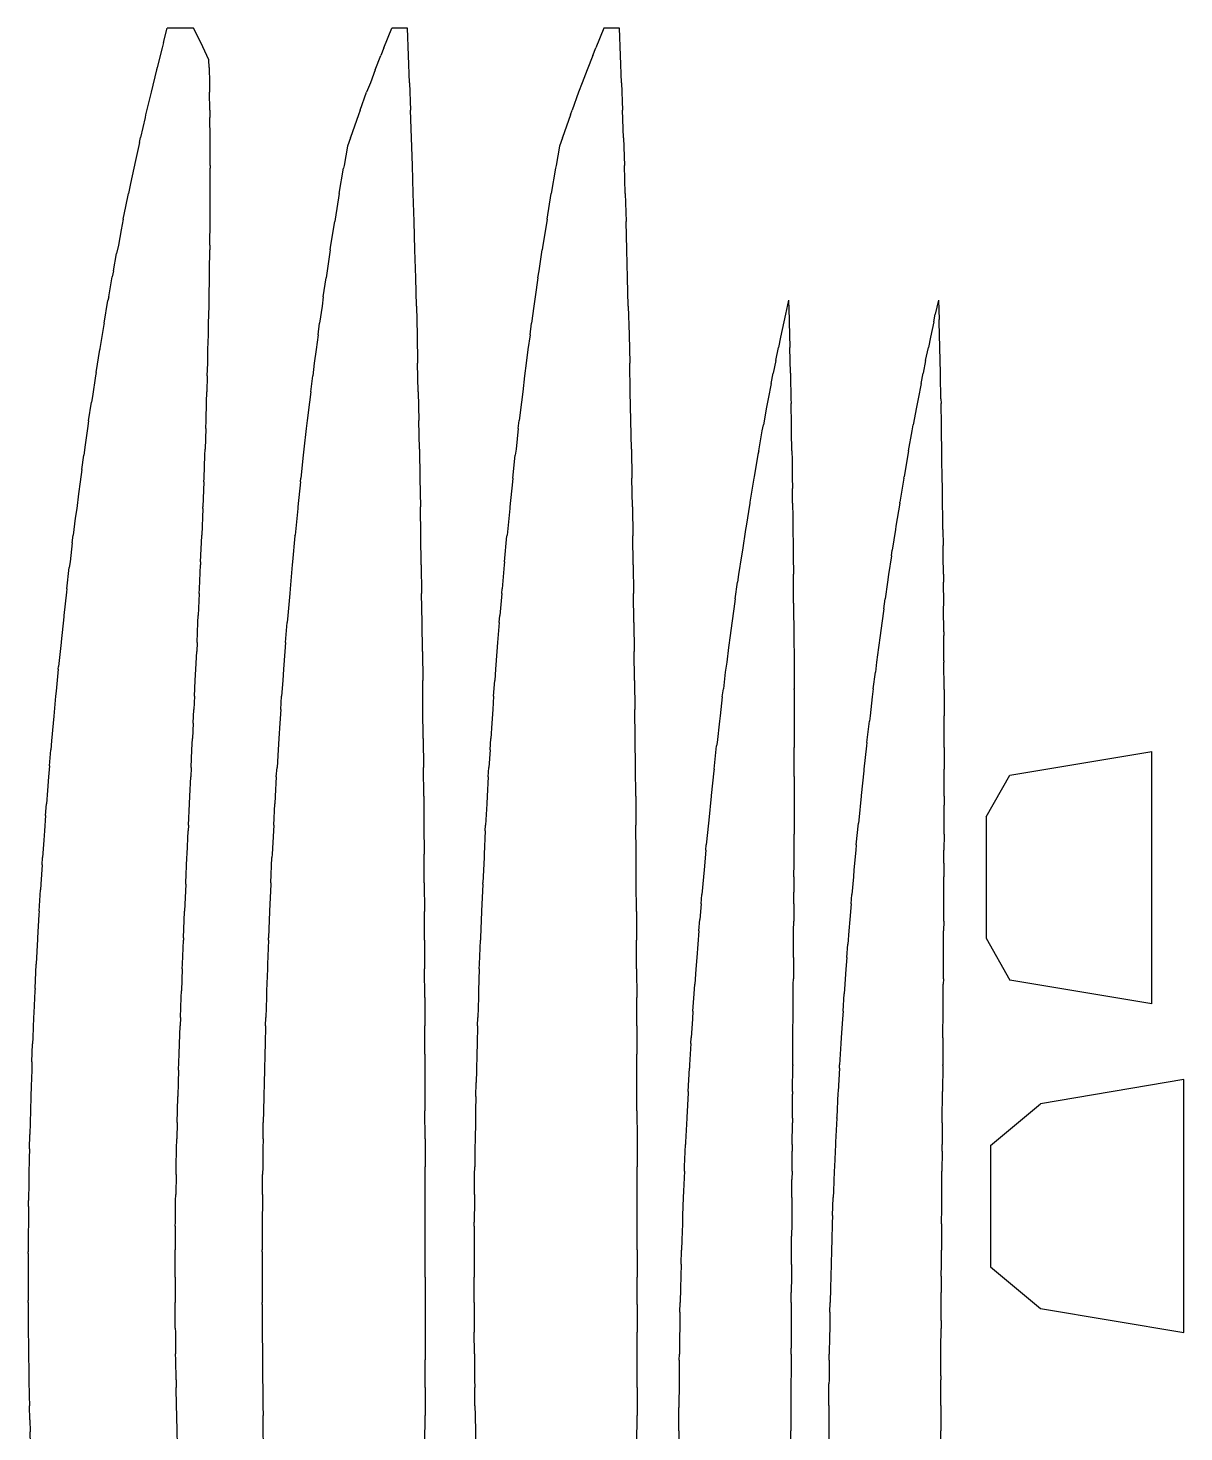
# Model space of a CAD drawing. Extents: x 0.04 to 2.16, y -2.78 to -0.33.
# Drawn here: x 1.146 to 2.151, y -1.545 to -0.326 of the extents above; entities that cross this region are included whole.
import ezdxf

# ---------------------------------------------------------------- set-up
doc = ezdxf.new("R2010")
doc.units = 0

msp = doc.modelspace()

# ---------------------------------------------------------------- linework, layer by layer
for p, q in [((1.2638, -0.3382), (1.2671, -0.3256)), ((1.2899, -0.3256), (1.2671, -0.3256)), ((1.2962, -0.3382), (1.2899, -0.3256)), ((1.4553, -0.3427), (1.4622, -0.3257)), ((1.4623, -0.3256), (1.4622, -0.3257)), ((1.4758, -0.3256), (1.4623, -0.3256)), ((1.4758, -0.3257), (1.4758, -0.3256)), ((1.4768, -0.3493), (1.4758, -0.3257)), ((1.6464, -0.3257), (1.6395, -0.3427)), ((1.6465, -0.3256), (1.6464, -0.3257)), ((1.6601, -0.3256), (1.6465, -0.3256)), ((1.6601, -0.3257), (1.6601, -0.3256)), ((1.661, -0.3493), (1.6601, -0.3257)), ((1.2638, -0.3382), (1.2626, -0.3427)), ((1.3033, -0.3533), (1.2962, -0.3382)), ((1.2626, -0.3427), (1.2583, -0.3597)), ((1.3034, -0.3597), (1.3033, -0.3533)), ((1.4477, -0.362), (1.4527, -0.3493)), ((1.4553, -0.3427), (1.4527, -0.3493)), ((1.4777, -0.3731), (1.4768, -0.3493)), ((1.6369, -0.3493), (1.632, -0.362)), ((1.6369, -0.3493), (1.6395, -0.3427)), ((1.6619, -0.3731), (1.661, -0.3493)), ((1.2577, -0.362), (1.253, -0.3814)), ((1.2583, -0.3597), (1.2577, -0.362)), ((1.3034, -0.3597), (1.3038, -0.3731)), ((1.4477, -0.362), (1.4436, -0.3731)), ((1.632, -0.362), (1.6278, -0.3731)), ((1.3038, -0.3731), (1.3039, -0.3814)), ((1.4436, -0.3731), (1.4404, -0.3814)), ((1.4777, -0.3731), (1.4786, -0.397)), ((1.6278, -0.3731), (1.6246, -0.3814)), ((1.6619, -0.3731), (1.6628, -0.397)), ((1.253, -0.3814), (1.2483, -0.401)), ((1.3042, -0.397), (1.3039, -0.3814)), ((1.4347, -0.397), (1.4404, -0.3814)), ((1.6246, -0.3814), (1.619, -0.397)), ((1.2483, -0.401), (1.2478, -0.4032)), ((1.3042, -0.397), (1.3042, -0.4032)), ((1.4333, -0.401), (1.4263, -0.4207)), ((1.4347, -0.397), (1.4333, -0.401)), ((1.4794, -0.421), (1.4786, -0.397)), ((1.6175, -0.401), (1.6106, -0.4207)), ((1.6175, -0.401), (1.619, -0.397)), ((1.6636, -0.421), (1.6628, -0.397)), ((1.2478, -0.4032), (1.2438, -0.4207)), ((1.3044, -0.421), (1.3042, -0.4032)), ((1.2429, -0.4251), (1.2394, -0.4406)), ((1.2429, -0.4251), (1.2438, -0.4207)), ((1.3044, -0.4251), (1.3044, -0.421)), ((1.3045, -0.4451), (1.3044, -0.4251)), ((1.4263, -0.421), (1.4238, -0.4283)), ((1.4263, -0.421), (1.4263, -0.4207)), ((1.4802, -0.4451), (1.4794, -0.421)), ((1.6105, -0.421), (1.608, -0.4283)), ((1.6105, -0.421), (1.6106, -0.4207)), ((1.6636, -0.421), (1.6644, -0.4451)), ((1.4238, -0.4283), (1.4208, -0.4451)), ((1.608, -0.4283), (1.605, -0.4451)), ((1.2381, -0.4472), (1.2352, -0.4606)), ((1.2394, -0.4406), (1.2381, -0.4472)), ((1.3045, -0.4451), (1.3045, -0.4472)), ((1.3045, -0.4694), (1.3045, -0.4472)), ((1.4166, -0.4694), (1.4204, -0.4472)), ((1.4208, -0.4451), (1.4204, -0.4472)), ((1.4809, -0.4694), (1.4802, -0.4451)), ((1.6046, -0.4472), (1.6008, -0.4694)), ((1.605, -0.4451), (1.6046, -0.4472)), ((1.6651, -0.4694), (1.6644, -0.4451)), ((1.2352, -0.4606), (1.2334, -0.4694)), ((1.231, -0.4807), (1.2334, -0.4694)), ((1.3044, -0.4917), (1.3045, -0.4694)), ((1.4166, -0.4694), (1.4129, -0.4917)), ((1.4816, -0.4937), (1.4809, -0.4694)), ((1.5972, -0.4917), (1.6008, -0.4694)), ((1.6651, -0.4694), (1.6659, -0.4937)), ((1.2289, -0.4917), (1.231, -0.4807)), ((1.2289, -0.4917), (1.227, -0.501)), ((1.3042, -0.5141), (1.3044, -0.4937)), ((1.3044, -0.4937), (1.3044, -0.4917)), ((1.4094, -0.5141), (1.4126, -0.4937)), ((1.4129, -0.4917), (1.4126, -0.4937)), ((1.4823, -0.5182), (1.4816, -0.4937)), ((1.5969, -0.4937), (1.5936, -0.5141)), ((1.5972, -0.4917), (1.5969, -0.4937)), ((1.6665, -0.5182), (1.6659, -0.4937)), ((1.227, -0.501), (1.2246, -0.5141)), ((1.2203, -0.5366), (1.2231, -0.5213)), ((1.2246, -0.5141), (1.2231, -0.5213)), ((1.3039, -0.5366), (1.3042, -0.5182)), ((1.3042, -0.5141), (1.3042, -0.5182)), ((1.4088, -0.5182), (1.406, -0.5366)), ((1.4088, -0.5182), (1.4094, -0.5141)), ((1.483, -0.5427), (1.4823, -0.5182)), ((1.5902, -0.5366), (1.593, -0.5182)), ((1.5936, -0.5141), (1.593, -0.5182)), ((1.6672, -0.5427), (1.6665, -0.5182)), ((1.2203, -0.5366), (1.2193, -0.5418)), ((1.3038, -0.5427), (1.3039, -0.5366)), ((1.406, -0.5366), (1.4051, -0.5427)), ((1.5893, -0.5427), (1.5902, -0.5366)), ((1.2162, -0.5592), (1.2193, -0.5418)), ((1.3035, -0.5592), (1.3038, -0.5427)), ((1.4027, -0.5592), (1.4051, -0.5427)), ((1.4836, -0.5673), (1.483, -0.5427)), ((1.5893, -0.5427), (1.5869, -0.5592)), ((1.6678, -0.5673), (1.6672, -0.5427)), ((1.2162, -0.5592), (1.2156, -0.5624)), ((1.3034, -0.5673), (1.3035, -0.5592)), ((1.4027, -0.5592), (1.4016, -0.5673)), ((1.5869, -0.5592), (1.5858, -0.5673)), ((1.2123, -0.5819), (1.2156, -0.5624)), ((1.303, -0.5819), (1.3034, -0.5673)), ((1.4016, -0.5673), (1.3995, -0.5819)), ((1.4836, -0.5673), (1.4842, -0.592)), ((1.5858, -0.5673), (1.5837, -0.5819)), ((1.6678, -0.5673), (1.6684, -0.592)), ((1.807, -0.5619), (1.8043, -0.5742)), ((1.807, -0.5619), (1.8075, -0.5787)), ((1.9374, -0.5619), (1.9346, -0.5742)), ((1.9374, -0.5619), (1.9379, -0.5787)), ((1.2121, -0.5831), (1.2086, -0.6039)), ((1.2123, -0.5819), (1.2121, -0.5831)), ((1.3029, -0.592), (1.303, -0.5819)), ((1.3982, -0.592), (1.3995, -0.5819)), ((1.5824, -0.592), (1.5837, -0.5819)), ((1.803, -0.5808), (1.8, -0.5942)), ((1.8043, -0.5742), (1.803, -0.5808)), ((1.8075, -0.5787), (1.8076, -0.5808)), ((1.8076, -0.5808), (1.8081, -0.603)), ((1.9333, -0.5808), (1.9303, -0.5942)), ((1.9333, -0.5808), (1.9346, -0.5742)), ((1.9379, -0.5808), (1.9379, -0.5787)), ((1.9385, -0.603), (1.9379, -0.5808)), ((1.3025, -0.6047), (1.3029, -0.592)), ((1.3982, -0.592), (1.3964, -0.6047)), ((1.4842, -0.592), (1.4847, -0.6168)), ((1.5824, -0.592), (1.5806, -0.6047)), ((1.6684, -0.592), (1.669, -0.6168)), ((1.8, -0.5942), (1.7983, -0.603)), ((1.9303, -0.5942), (1.9286, -0.603)), ((1.2052, -0.6247), (1.2085, -0.6047)), ((1.2086, -0.6039), (1.2085, -0.6047)), ((1.3023, -0.6168), (1.3025, -0.6047)), ((1.3964, -0.6047), (1.3949, -0.6168)), ((1.5806, -0.6047), (1.5791, -0.6168)), ((1.7959, -0.6143), (1.7983, -0.603)), ((1.8087, -0.6253), (1.8081, -0.603)), ((1.9262, -0.6143), (1.9286, -0.603)), ((1.939, -0.6253), (1.9385, -0.603)), ((1.3019, -0.6276), (1.3023, -0.6168)), ((1.3949, -0.6168), (1.3935, -0.6276)), ((1.4853, -0.6417), (1.4847, -0.6168)), ((1.5791, -0.6168), (1.5777, -0.6276)), ((1.6695, -0.6417), (1.669, -0.6168)), ((1.7959, -0.6143), (1.7938, -0.6253)), ((1.9262, -0.6143), (1.9241, -0.6253)), ((1.2048, -0.6276), (1.202, -0.6457)), ((1.2052, -0.6247), (1.2048, -0.6276)), ((1.3019, -0.6276), (1.3016, -0.6417)), ((1.3918, -0.6417), (1.3935, -0.6276)), ((1.5777, -0.6276), (1.576, -0.6417)), ((1.7919, -0.6345), (1.7938, -0.6253)), ((1.8087, -0.6253), (1.8087, -0.6273)), ((1.8087, -0.6273), (1.8091, -0.6477)), ((1.9222, -0.6345), (1.9241, -0.6253)), ((1.939, -0.6273), (1.939, -0.6253)), ((1.9394, -0.6477), (1.939, -0.6273)), ((1.202, -0.6457), (1.2013, -0.6505)), ((1.3013, -0.6505), (1.3016, -0.6417)), ((1.3918, -0.6417), (1.3906, -0.6505)), ((1.4853, -0.6417), (1.4858, -0.6666)), ((1.576, -0.6417), (1.5749, -0.6505)), ((1.67, -0.6666), (1.6695, -0.6417)), ((1.7919, -0.6345), (1.7894, -0.6477)), ((1.9222, -0.6345), (1.9197, -0.6477)), ((1.1988, -0.6667), (1.2013, -0.6505)), ((1.3008, -0.6666), (1.3013, -0.6505)), ((1.3906, -0.6505), (1.3888, -0.6666)), ((1.5749, -0.6505), (1.573, -0.6666)), ((1.788, -0.6549), (1.7852, -0.6702)), ((1.7894, -0.6477), (1.788, -0.6549)), ((1.8091, -0.6477), (1.8092, -0.6517)), ((1.8095, -0.6702), (1.8092, -0.6517)), ((1.9183, -0.6549), (1.9155, -0.6702)), ((1.9197, -0.6477), (1.9183, -0.6549)), ((1.9394, -0.6477), (1.9396, -0.6517)), ((1.9399, -0.6702), (1.9396, -0.6517)), ((1.1988, -0.6667), (1.1979, -0.6735)), ((1.3005, -0.6735), (1.3008, -0.6666)), ((1.3888, -0.6666), (1.3879, -0.6735)), ((1.4862, -0.6915), (1.4858, -0.6666)), ((1.5722, -0.6735), (1.573, -0.6666)), ((1.6705, -0.6915), (1.67, -0.6666)), ((1.7842, -0.6754), (1.7852, -0.6702)), ((1.8097, -0.6763), (1.8095, -0.6702)), ((1.9145, -0.6754), (1.9155, -0.6702)), ((1.94, -0.6763), (1.9399, -0.6702)), ((1.1979, -0.6735), (1.1957, -0.6878)), ((1.3005, -0.6735), (1.3, -0.6915)), ((1.3879, -0.6735), (1.3859, -0.6915)), ((1.5722, -0.6735), (1.5702, -0.6915)), ((1.7811, -0.6928), (1.7842, -0.6754)), ((1.8099, -0.6928), (1.8097, -0.6763)), ((1.9114, -0.6928), (1.9145, -0.6754)), ((1.9402, -0.6928), (1.94, -0.6763)), ((1.1957, -0.6878), (1.1946, -0.6966)), ((1.2997, -0.6966), (1.3, -0.6915)), ((1.3859, -0.6915), (1.3853, -0.6966)), ((1.4862, -0.6915), (1.4867, -0.7165)), ((1.5702, -0.6915), (1.5696, -0.6966)), ((1.6705, -0.6915), (1.6709, -0.7165)), ((1.7811, -0.6928), (1.7805, -0.696)), ((1.8099, -0.6928), (1.8101, -0.7009)), ((1.9114, -0.6928), (1.9108, -0.696)), ((1.9404, -0.7009), (1.9402, -0.6928)), ((1.1928, -0.709), (1.1946, -0.6966)), ((1.2991, -0.7165), (1.2997, -0.6966)), ((1.3853, -0.6966), (1.3832, -0.7165)), ((1.5674, -0.7165), (1.5696, -0.6966)), ((1.7805, -0.696), (1.7772, -0.7155)), ((1.8101, -0.7009), (1.8103, -0.7155)), ((1.9108, -0.696), (1.9075, -0.7155)), ((1.9406, -0.7155), (1.9404, -0.7009)), ((1.1928, -0.709), (1.1914, -0.7197)), ((1.2989, -0.7197), (1.2991, -0.7165)), ((1.3828, -0.7197), (1.3832, -0.7165)), ((1.4867, -0.7165), (1.4871, -0.7416)), ((1.5674, -0.7165), (1.5671, -0.7197)), ((1.6713, -0.7416), (1.6709, -0.7165)), ((1.777, -0.7167), (1.7735, -0.7374)), ((1.7772, -0.7155), (1.777, -0.7167)), ((1.8103, -0.7155), (1.8105, -0.7256)), ((1.9073, -0.7167), (1.9038, -0.7374)), ((1.9073, -0.7167), (1.9075, -0.7155)), ((1.9408, -0.7256), (1.9406, -0.7155)), ((1.1899, -0.7302), (1.1884, -0.7429)), ((1.1914, -0.7197), (1.1899, -0.7302)), ((1.2989, -0.7197), (1.2981, -0.7416)), ((1.3828, -0.7197), (1.3806, -0.7416)), ((1.5671, -0.7197), (1.5648, -0.7416)), ((1.8106, -0.7383), (1.8105, -0.7256)), ((1.9409, -0.7383), (1.9408, -0.7256)), ((1.1884, -0.7429), (1.1872, -0.7515)), ((1.298, -0.7429), (1.2971, -0.7661)), ((1.298, -0.7429), (1.2981, -0.7416)), ((1.3805, -0.7429), (1.3782, -0.7661)), ((1.3806, -0.7416), (1.3805, -0.7429)), ((1.4875, -0.7667), (1.4871, -0.7416)), ((1.5647, -0.7429), (1.5624, -0.7661)), ((1.5648, -0.7416), (1.5647, -0.7429)), ((1.6713, -0.7416), (1.6717, -0.7667)), ((1.7734, -0.7383), (1.7701, -0.7583)), ((1.7735, -0.7374), (1.7734, -0.7383)), ((1.8106, -0.7383), (1.8108, -0.7504)), ((1.9037, -0.7383), (1.9004, -0.7583)), ((1.9037, -0.7383), (1.9038, -0.7374)), ((1.9411, -0.7504), (1.9409, -0.7383)), ((1.1872, -0.7515), (1.1854, -0.7661)), ((1.8108, -0.7504), (1.8109, -0.7612)), ((1.9412, -0.7612), (1.9411, -0.7504)), ((1.1845, -0.7729), (1.1854, -0.7661)), ((1.2961, -0.7894), (1.2971, -0.7667)), ((1.2971, -0.7667), (1.2971, -0.7661)), ((1.3781, -0.7667), (1.376, -0.7894)), ((1.3781, -0.7667), (1.3782, -0.7661)), ((1.4879, -0.7918), (1.4875, -0.7667)), ((1.5602, -0.7894), (1.5623, -0.7667)), ((1.5624, -0.7661), (1.5623, -0.7667)), ((1.6721, -0.7918), (1.6717, -0.7667)), ((1.7697, -0.7612), (1.7669, -0.7793)), ((1.7701, -0.7583), (1.7697, -0.7612)), ((1.8109, -0.7612), (1.8111, -0.7752)), ((1.9, -0.7612), (1.8972, -0.7793)), ((1.9004, -0.7583), (1.9, -0.7612)), ((1.9412, -0.7612), (1.9414, -0.7752)), ((1.1845, -0.7729), (1.1826, -0.7894)), ((1.7669, -0.7793), (1.7662, -0.7841)), ((1.8111, -0.7752), (1.8111, -0.7841)), ((1.8965, -0.7841), (1.8972, -0.7793)), ((1.9415, -0.7841), (1.9414, -0.7752)), ((1.1826, -0.7894), (1.1819, -0.7943)), ((1.2951, -0.8127), (1.296, -0.7918)), ((1.2961, -0.7894), (1.296, -0.7918)), ((1.3758, -0.7918), (1.3739, -0.8127)), ((1.376, -0.7894), (1.3758, -0.7918)), ((1.4879, -0.7918), (1.4882, -0.8169)), ((1.56, -0.7918), (1.5581, -0.8127)), ((1.5602, -0.7894), (1.56, -0.7918)), ((1.6721, -0.7918), (1.6724, -0.8169)), ((1.7662, -0.7841), (1.7637, -0.8003)), ((1.8111, -0.7841), (1.8114, -0.8001)), ((1.8965, -0.7841), (1.894, -0.8003)), ((1.9417, -0.8001), (1.9415, -0.7841)), ((1.1799, -0.8127), (1.1819, -0.7943)), ((1.7637, -0.8003), (1.7628, -0.8071)), ((1.8114, -0.8071), (1.8114, -0.8001)), ((1.894, -0.8003), (1.8931, -0.8071)), ((1.9417, -0.8001), (1.9417, -0.8071)), ((1.1795, -0.8157), (1.1772, -0.836)), ((1.1799, -0.8127), (1.1795, -0.8157)), ((1.2949, -0.8169), (1.2941, -0.836)), ((1.2949, -0.8169), (1.2951, -0.8127)), ((1.3735, -0.8169), (1.3719, -0.836)), ((1.3739, -0.8127), (1.3735, -0.8169)), ((1.4885, -0.8421), (1.4882, -0.8169)), ((1.5578, -0.8169), (1.5561, -0.836)), ((1.5578, -0.8169), (1.5581, -0.8127)), ((1.6727, -0.8421), (1.6724, -0.8169)), ((1.7607, -0.8214), (1.7628, -0.8071)), ((1.8115, -0.8251), (1.8114, -0.8071)), ((1.8931, -0.8071), (1.891, -0.8214)), ((1.9419, -0.8251), (1.9417, -0.8071)), ((1.7607, -0.8214), (1.7595, -0.8302)), ((1.8115, -0.8251), (1.8115, -0.8302)), ((1.8898, -0.8302), (1.891, -0.8214)), ((1.9418, -0.8302), (1.9419, -0.8251)), ((1.1771, -0.8372), (1.1748, -0.8587)), ((1.1772, -0.836), (1.1771, -0.8372)), ((1.2938, -0.8421), (1.2941, -0.836)), ((1.3719, -0.836), (1.3714, -0.8421)), ((1.5556, -0.8421), (1.5561, -0.836)), ((1.7595, -0.8302), (1.7577, -0.8426)), ((1.8115, -0.8302), (1.8117, -0.8501)), ((1.8898, -0.8302), (1.888, -0.8426)), ((1.942, -0.8501), (1.9418, -0.8302)), ((1.293, -0.8594), (1.2938, -0.8421)), ((1.37, -0.8594), (1.3714, -0.8421)), ((1.4888, -0.8673), (1.4885, -0.8421)), ((1.5556, -0.8421), (1.5542, -0.8594)), ((1.6727, -0.8421), (1.673, -0.8673)), ((1.7564, -0.8533), (1.7549, -0.8638)), ((1.7577, -0.8426), (1.7564, -0.8533)), ((1.8117, -0.8501), (1.8117, -0.8533)), ((1.8117, -0.8533), (1.8118, -0.8752)), ((1.8867, -0.8533), (1.8852, -0.8638)), ((1.888, -0.8426), (1.8867, -0.8533)), ((1.942, -0.8501), (1.942, -0.8533)), ((1.9421, -0.8752), (1.942, -0.8533)), ((1.1748, -0.8594), (1.1726, -0.8802)), ((1.1748, -0.8587), (1.1748, -0.8594)), ((1.293, -0.8594), (1.2927, -0.8673)), ((1.37, -0.8594), (1.3694, -0.8673)), ((1.5542, -0.8594), (1.5536, -0.8673)), ((1.7549, -0.8638), (1.7533, -0.8765)), ((1.8852, -0.8638), (1.8836, -0.8765)), ((1.2919, -0.8827), (1.2927, -0.8673)), ((1.3694, -0.8673), (1.3682, -0.8827)), ((1.4888, -0.8673), (1.4891, -0.8924)), ((1.5536, -0.8673), (1.5524, -0.8827)), ((1.6733, -0.8924), (1.673, -0.8673)), ((1.7533, -0.8765), (1.7521, -0.8851)), ((1.8118, -0.8752), (1.8118, -0.8765)), ((1.8118, -0.8765), (1.8119, -0.8997)), ((1.8836, -0.8765), (1.8825, -0.8851)), ((1.9421, -0.8752), (1.9421, -0.8765)), ((1.9422, -0.8997), (1.9421, -0.8765)), ((1.1724, -0.8827), (1.1705, -0.9018)), ((1.1724, -0.8827), (1.1726, -0.8802)), ((1.2915, -0.8924), (1.2919, -0.8827)), ((1.3682, -0.8827), (1.3675, -0.8924)), ((1.5524, -0.8827), (1.5517, -0.8924)), ((1.7521, -0.8851), (1.7504, -0.8997)), ((1.8807, -0.8997), (1.8825, -0.8851)), ((1.1705, -0.9018), (1.1701, -0.9061)), ((1.2908, -0.9061), (1.2915, -0.8924)), ((1.3675, -0.8924), (1.3665, -0.9061)), ((1.4893, -0.9176), (1.4891, -0.8924)), ((1.5507, -0.9061), (1.5517, -0.8924)), ((1.6733, -0.8924), (1.6736, -0.9176)), ((1.7495, -0.9065), (1.7504, -0.8997)), ((1.8119, -0.9002), (1.8119, -0.8997)), ((1.8119, -0.9002), (1.8119, -0.923)), ((1.8807, -0.8997), (1.8798, -0.9065)), ((1.9422, -0.9002), (1.9422, -0.8997)), ((1.9422, -0.9002), (1.9422, -0.923)), ((1.1701, -0.9061), (1.1685, -0.9233)), ((1.2908, -0.9061), (1.2903, -0.9176)), ((1.3657, -0.9176), (1.3665, -0.9061)), ((1.5507, -0.9061), (1.55, -0.9176)), ((1.7495, -0.9065), (1.7476, -0.923)), ((1.8798, -0.9065), (1.8779, -0.923)), ((1.1685, -0.9233), (1.168, -0.9295)), ((1.2897, -0.9295), (1.2903, -0.9176)), ((1.3657, -0.9176), (1.3649, -0.9295)), ((1.4896, -0.9428), (1.4893, -0.9176)), ((1.55, -0.9176), (1.5491, -0.9295)), ((1.6738, -0.9428), (1.6736, -0.9176)), ((1.7476, -0.923), (1.747, -0.9279)), ((1.8119, -0.923), (1.812, -0.9254)), ((1.812, -0.9254), (1.8119, -0.9463)), ((1.8779, -0.923), (1.8773, -0.9279)), ((1.9423, -0.9254), (1.9422, -0.923)), ((1.9423, -0.9463), (1.9423, -0.9254)), ((1.168, -0.9295), (1.1666, -0.9449)), ((1.2897, -0.9295), (1.2891, -0.9428)), ((1.3649, -0.9295), (1.364, -0.9428)), ((1.5491, -0.9295), (1.5483, -0.9428)), ((1.747, -0.9279), (1.7449, -0.9463)), ((1.8752, -0.9463), (1.8773, -0.9279)), ((1.1666, -0.9449), (1.1659, -0.9528)), ((1.2886, -0.9528), (1.2891, -0.9428)), ((1.364, -0.9428), (1.3634, -0.9528)), ((1.4896, -0.9428), (1.4898, -0.9679)), ((1.5476, -0.9528), (1.5483, -0.9428)), ((1.674, -0.9679), (1.6738, -0.9428)), ((1.7423, -0.9696), (1.7445, -0.9493)), ((1.7449, -0.9463), (1.7445, -0.9493)), ((1.8119, -0.9463), (1.812, -0.9505)), ((1.8119, -0.9696), (1.812, -0.9505)), ((1.8748, -0.9493), (1.8726, -0.9696)), ((1.8752, -0.9463), (1.8748, -0.9493)), ((1.9423, -0.9505), (1.9423, -0.9463)), ((1.9423, -0.9505), (1.9423, -0.9696)), ((1.1647, -0.9665), (1.1659, -0.9528)), ((1.2879, -0.9679), (1.2886, -0.9528)), ((1.3634, -0.9528), (1.3625, -0.9679)), ((1.5476, -0.9528), (1.5467, -0.9679)), ((1.9993, -0.9746), (2.1228, -0.954)), ((2.1228, -1.1734), (2.1228, -0.954)), ((1.1647, -0.9665), (1.164, -0.9762)), ((1.2879, -0.9679), (1.2875, -0.9762)), ((1.3619, -0.9762), (1.3625, -0.9679)), ((1.49, -0.993), (1.4898, -0.9679)), ((1.5461, -0.9762), (1.5467, -0.9679)), ((1.6742, -0.993), (1.674, -0.9679)), ((1.7422, -0.9708), (1.7399, -0.9923)), ((1.7423, -0.9696), (1.7422, -0.9708)), ((1.812, -0.9757), (1.8119, -0.9696)), ((1.812, -0.9757), (1.8119, -0.9929)), ((1.8725, -0.9708), (1.8702, -0.9923)), ((1.8726, -0.9696), (1.8725, -0.9708)), ((1.9422, -0.9929), (1.9423, -0.9757)), ((1.9423, -0.9757), (1.9423, -0.9696)), ((1.9789, -1.011), (1.9993, -0.9746)), ((1.164, -0.9762), (1.163, -0.9881)), ((1.2867, -0.993), (1.2875, -0.9762)), ((1.3619, -0.9762), (1.361, -0.993)), ((1.5461, -0.9762), (1.5452, -0.993)), ((1.1613, -1.0096), (1.1621, -0.9995)), ((1.163, -0.9881), (1.1621, -0.9995)), ((1.2855, -1.0181), (1.2864, -0.9995)), ((1.2864, -0.9995), (1.2867, -0.993)), ((1.3596, -1.0181), (1.3606, -0.9995)), ((1.361, -0.993), (1.3606, -0.9995)), ((1.49, -0.993), (1.4902, -1.0181)), ((1.5448, -0.9995), (1.5438, -1.0181)), ((1.5452, -0.993), (1.5448, -0.9995)), ((1.6742, -0.993), (1.6744, -1.0181)), ((1.7398, -0.9929), (1.7377, -1.0138)), ((1.7399, -0.9923), (1.7398, -0.9929)), ((1.8119, -0.9929), (1.8119, -1.0008)), ((1.8701, -0.9929), (1.868, -1.0138)), ((1.8702, -0.9923), (1.8701, -0.9929)), ((1.9422, -0.9929), (1.9423, -1.0008)), ((1.1613, -1.0096), (1.1604, -1.0229)), ((1.8119, -1.0008), (1.8119, -1.0163)), ((1.9422, -1.0163), (1.9423, -1.0008)), ((1.9789, -1.011), (1.9789, -1.1164)), ((1.1604, -1.0229), (1.1597, -1.0312)), ((1.2844, -1.0432), (1.2853, -1.0229)), ((1.2855, -1.0181), (1.2853, -1.0229)), ((1.3593, -1.0229), (1.3583, -1.0432)), ((1.3596, -1.0181), (1.3593, -1.0229)), ((1.4902, -1.0181), (1.4903, -1.0432)), ((1.5435, -1.0229), (1.5425, -1.0432)), ((1.5435, -1.0229), (1.5438, -1.0181)), ((1.6745, -1.0432), (1.6744, -1.0181)), ((1.7375, -1.0163), (1.7356, -1.0353)), ((1.7377, -1.0138), (1.7375, -1.0163)), ((1.8119, -1.0163), (1.8119, -1.026)), ((1.8659, -1.0353), (1.8678, -1.0163)), ((1.868, -1.0138), (1.8678, -1.0163)), ((1.9422, -1.026), (1.9422, -1.0163)), ((1.1597, -1.0312), (1.1588, -1.0462)), ((1.7353, -1.0397), (1.7356, -1.0353)), ((1.8118, -1.0397), (1.8119, -1.026)), ((1.8659, -1.0353), (1.8656, -1.0397)), ((1.9422, -1.026), (1.9421, -1.0397)), ((1.1583, -1.0527), (1.1588, -1.0462)), ((1.2833, -1.0682), (1.2842, -1.0462)), ((1.2842, -1.0462), (1.2844, -1.0432)), ((1.3571, -1.0682), (1.3581, -1.0462)), ((1.3583, -1.0432), (1.3581, -1.0462)), ((1.4905, -1.0682), (1.4903, -1.0432)), ((1.5424, -1.0462), (1.5413, -1.0682)), ((1.5425, -1.0432), (1.5424, -1.0462)), ((1.6747, -1.0682), (1.6745, -1.0432)), ((1.7353, -1.0397), (1.7336, -1.0569)), ((1.8118, -1.0512), (1.8118, -1.0397)), ((1.8656, -1.0397), (1.8639, -1.0569)), ((1.9421, -1.0512), (1.9421, -1.0397)), ((1.1583, -1.0527), (1.1572, -1.0694)), ((1.7336, -1.0569), (1.7331, -1.063)), ((1.8117, -1.063), (1.8118, -1.0512)), ((1.8639, -1.0569), (1.8634, -1.063)), ((1.9421, -1.0512), (1.942, -1.063)), ((1.1572, -1.0694), (1.1569, -1.0742)), ((1.2832, -1.0694), (1.2822, -1.0927)), ((1.2832, -1.0694), (1.2833, -1.0682)), ((1.357, -1.0694), (1.356, -1.0927)), ((1.3571, -1.0682), (1.357, -1.0694)), ((1.4905, -1.0682), (1.4906, -1.0932)), ((1.5413, -1.0694), (1.5403, -1.0927)), ((1.5413, -1.0694), (1.5413, -1.0682)), ((1.6748, -1.0932), (1.6747, -1.0682)), ((1.7331, -1.063), (1.7317, -1.0785)), ((1.8117, -1.063), (1.8117, -1.0763)), ((1.8634, -1.063), (1.862, -1.0785)), ((1.942, -1.0763), (1.942, -1.063)), ((1.1558, -1.0927), (1.1569, -1.0742)), ((1.7311, -1.0864), (1.7317, -1.0785)), ((1.8116, -1.0864), (1.8117, -1.0763)), ((1.8614, -1.0864), (1.862, -1.0785)), ((1.9419, -1.0864), (1.942, -1.0763)), ((1.1556, -1.0957), (1.1544, -1.1159)), ((1.1558, -1.0927), (1.1556, -1.0957)), ((1.2812, -1.1159), (1.2822, -1.0932)), ((1.2822, -1.0932), (1.2822, -1.0927)), ((1.356, -1.0932), (1.3551, -1.1159)), ((1.356, -1.0927), (1.356, -1.0932)), ((1.4907, -1.1181), (1.4906, -1.0932)), ((1.5402, -1.0932), (1.5393, -1.1159)), ((1.5403, -1.0927), (1.5402, -1.0932)), ((1.6748, -1.0932), (1.6749, -1.1181)), ((1.7311, -1.0864), (1.7299, -1.1001)), ((1.8116, -1.0864), (1.8116, -1.1015)), ((1.8614, -1.0864), (1.8602, -1.1001)), ((1.9419, -1.1015), (1.9419, -1.0864)), ((1.7292, -1.1098), (1.7282, -1.1216)), ((1.7292, -1.1098), (1.7299, -1.1001)), ((1.8114, -1.1266), (1.8115, -1.1098)), ((1.8115, -1.1098), (1.8116, -1.1015)), ((1.8595, -1.1098), (1.8585, -1.1216)), ((1.8602, -1.1001), (1.8595, -1.1098)), ((1.9417, -1.1266), (1.9418, -1.1098)), ((1.9419, -1.1015), (1.9418, -1.1098)), ((1.1544, -1.1172), (1.1532, -1.1386)), ((1.1544, -1.1159), (1.1544, -1.1172)), ((1.2803, -1.139), (1.2811, -1.1181)), ((1.2812, -1.1159), (1.2811, -1.1181)), ((1.355, -1.1181), (1.3542, -1.139)), ((1.355, -1.1181), (1.3551, -1.1159)), ((1.4907, -1.1181), (1.4908, -1.143)), ((1.5385, -1.139), (1.5392, -1.1181)), ((1.5393, -1.1159), (1.5392, -1.1181)), ((1.675, -1.143), (1.6749, -1.1181)), ((1.7282, -1.1216), (1.7274, -1.1331)), ((1.8577, -1.1331), (1.8585, -1.1216)), ((1.9789, -1.1164), (1.9993, -1.1527)), ((1.7274, -1.1331), (1.7266, -1.1432)), ((1.8114, -1.1331), (1.8113, -1.1517)), ((1.8114, -1.1331), (1.8114, -1.1266)), ((1.8577, -1.1331), (1.8569, -1.1432)), ((1.9416, -1.1517), (1.9417, -1.1331)), ((1.9417, -1.1331), (1.9417, -1.1266)), ((1.1522, -1.1599), (1.1532, -1.139)), ((1.1532, -1.1386), (1.1532, -1.139)), ((1.2801, -1.143), (1.2794, -1.1621)), ((1.2801, -1.143), (1.2803, -1.139)), ((1.3541, -1.143), (1.3534, -1.1621)), ((1.3542, -1.139), (1.3541, -1.143)), ((1.4909, -1.1678), (1.4908, -1.143)), ((1.5383, -1.143), (1.5377, -1.1621)), ((1.5383, -1.143), (1.5385, -1.139)), ((1.675, -1.143), (1.6751, -1.1678)), ((1.7266, -1.1432), (1.7257, -1.1564)), ((1.8569, -1.1432), (1.856, -1.1564)), ((1.725, -1.1648), (1.7257, -1.1564)), ((1.8111, -1.1768), (1.8112, -1.1564)), ((1.8112, -1.1564), (1.8113, -1.1517)), ((1.856, -1.1564), (1.8553, -1.1648)), ((1.9414, -1.1768), (1.9415, -1.1564)), ((1.9416, -1.1517), (1.9415, -1.1564)), ((2.1228, -1.1734), (1.9993, -1.1527)), ((1.1521, -1.1621), (1.1512, -1.1812)), ((1.1522, -1.1599), (1.1521, -1.1621)), ((1.2785, -1.1851), (1.2791, -1.1678)), ((1.2791, -1.1678), (1.2794, -1.1621)), ((1.3533, -1.1678), (1.3527, -1.1851)), ((1.3534, -1.1621), (1.3533, -1.1678)), ((1.4909, -1.1678), (1.491, -1.1925)), ((1.5375, -1.1678), (1.537, -1.1851)), ((1.5377, -1.1621), (1.5375, -1.1678)), ((1.6752, -1.1925), (1.6751, -1.1678)), ((1.724, -1.1797), (1.725, -1.1648)), ((1.8544, -1.1797), (1.8553, -1.1648)), ((1.1512, -1.1812), (1.151, -1.1851)), ((1.724, -1.1797), (1.7236, -1.1863)), ((1.8109, -1.2018), (1.8111, -1.1797)), ((1.8111, -1.1797), (1.8111, -1.1768)), ((1.8544, -1.1797), (1.8539, -1.1863)), ((1.9412, -1.2018), (1.9414, -1.1797)), ((1.9414, -1.1797), (1.9414, -1.1768)), ((1.151, -1.1851), (1.1503, -1.2025)), ((1.2777, -1.2081), (1.2783, -1.1925)), ((1.2785, -1.1851), (1.2783, -1.1925)), ((1.3526, -1.1925), (1.3521, -1.2081)), ((1.3526, -1.1925), (1.3527, -1.1851)), ((1.491, -1.2172), (1.491, -1.1925)), ((1.5368, -1.1925), (1.5363, -1.2081)), ((1.5368, -1.1925), (1.537, -1.1851)), ((1.6752, -1.1925), (1.6753, -1.2172)), ((1.7236, -1.1863), (1.7225, -1.203)), ((1.8539, -1.1863), (1.8528, -1.203)), ((1.1503, -1.2025), (1.1501, -1.2081)), ((1.7222, -1.2078), (1.7225, -1.203)), ((1.8107, -1.2263), (1.8109, -1.203)), ((1.8109, -1.203), (1.8109, -1.2018)), ((1.8528, -1.203), (1.8525, -1.2078)), ((1.9412, -1.203), (1.9411, -1.2263)), ((1.9412, -1.203), (1.9412, -1.2018)), ((1.1495, -1.2237), (1.1501, -1.2081)), ((1.277, -1.231), (1.2774, -1.2172)), ((1.2774, -1.2172), (1.2777, -1.2081)), ((1.3519, -1.2172), (1.3515, -1.231)), ((1.3521, -1.2081), (1.3519, -1.2172)), ((1.491, -1.2172), (1.4911, -1.2417)), ((1.5361, -1.2172), (1.5358, -1.231)), ((1.5363, -1.2081), (1.5361, -1.2172)), ((1.6753, -1.2417), (1.6753, -1.2172)), ((1.7222, -1.2078), (1.7211, -1.2263)), ((1.8525, -1.2078), (1.8514, -1.2263)), ((1.1493, -1.231), (1.1488, -1.2448)), ((1.1495, -1.2237), (1.1493, -1.231)), ((1.277, -1.231), (1.2767, -1.2417)), ((1.3515, -1.231), (1.3513, -1.2417)), ((1.5358, -1.231), (1.5356, -1.2417)), ((1.7198, -1.2495), (1.7209, -1.2293)), ((1.7211, -1.2263), (1.7209, -1.2293)), ((1.8106, -1.2495), (1.8107, -1.2268)), ((1.8107, -1.2263), (1.8107, -1.2268)), ((1.8512, -1.2293), (1.8501, -1.2495)), ((1.8512, -1.2293), (1.8514, -1.2263)), ((1.9411, -1.2268), (1.9409, -1.2495)), ((1.9411, -1.2268), (1.9411, -1.2263)), ((1.2767, -1.2417), (1.2763, -1.2538)), ((1.3513, -1.2417), (1.3511, -1.2538)), ((1.4911, -1.2417), (1.4911, -1.2662)), ((1.5353, -1.2538), (1.5356, -1.2417)), ((1.6753, -1.2662), (1.6753, -1.2417)), ((2.1507, -1.2392), (2.026, -1.2601)), ((2.1507, -1.459), (2.1507, -1.2392)), ((1.1486, -1.2538), (1.1482, -1.2659)), ((1.1488, -1.2448), (1.1486, -1.2538)), ((1.276, -1.2662), (1.2763, -1.2538)), ((1.3511, -1.2538), (1.3508, -1.2662)), ((1.5353, -1.2538), (1.5351, -1.2662)), ((1.7197, -1.2507), (1.7186, -1.2721)), ((1.7198, -1.2495), (1.7197, -1.2507)), ((1.8104, -1.2726), (1.8106, -1.2517)), ((1.8106, -1.2495), (1.8106, -1.2517)), ((1.85, -1.2507), (1.8489, -1.2721)), ((1.8501, -1.2495), (1.85, -1.2507)), ((1.9407, -1.2726), (1.9409, -1.2517)), ((1.9409, -1.2517), (1.9409, -1.2495)), ((1.1482, -1.2659), (1.1479, -1.2765)), ((1.2757, -1.2765), (1.276, -1.2662)), ((1.3508, -1.2662), (1.3506, -1.2765)), ((1.4912, -1.2906), (1.4911, -1.2662)), ((1.5351, -1.2662), (1.5349, -1.2765)), ((1.6753, -1.2662), (1.6754, -1.2906)), ((1.9825, -1.2964), (2.026, -1.2601)), ((1.1479, -1.2765), (1.1476, -1.2869)), ((1.2757, -1.2765), (1.2754, -1.2906)), ((1.3504, -1.2906), (1.3506, -1.2765)), ((1.5349, -1.2765), (1.5347, -1.2906)), ((1.7186, -1.2726), (1.7176, -1.2935)), ((1.7186, -1.2721), (1.7186, -1.2726)), ((1.8102, -1.2957), (1.8104, -1.2766)), ((1.8104, -1.2726), (1.8104, -1.2766)), ((1.8489, -1.2726), (1.8479, -1.2935)), ((1.8489, -1.2726), (1.8489, -1.2721)), ((1.9407, -1.2766), (1.9405, -1.2957)), ((1.9407, -1.2766), (1.9407, -1.2726)), ((1.1474, -1.2992), (1.1476, -1.2869)), ((1.2752, -1.2992), (1.2754, -1.2906)), ((1.3504, -1.2906), (1.3503, -1.2992)), ((1.4912, -1.2906), (1.4912, -1.3149)), ((1.5347, -1.2906), (1.5345, -1.2992)), ((1.6754, -1.2906), (1.6754, -1.3149)), ((1.1474, -1.2992), (1.1472, -1.3078)), ((1.2749, -1.3149), (1.2752, -1.2992)), ((1.3503, -1.2992), (1.3501, -1.3149)), ((1.5345, -1.2992), (1.5343, -1.3149)), ((1.7166, -1.3148), (1.7175, -1.2957)), ((1.7176, -1.2935), (1.7175, -1.2957)), ((1.8101, -1.3187), (1.8102, -1.3014)), ((1.8102, -1.2957), (1.8102, -1.3014)), ((1.8478, -1.2957), (1.847, -1.3148)), ((1.8479, -1.2935), (1.8478, -1.2957)), ((1.9405, -1.3014), (1.9404, -1.3187)), ((1.9405, -1.3014), (1.9405, -1.2957)), ((1.9825, -1.2964), (1.9825, -1.4018)), ((1.1472, -1.3078), (1.1469, -1.3217)), ((1.2748, -1.3217), (1.2749, -1.3149)), ((1.3501, -1.3149), (1.35, -1.3217)), ((1.4912, -1.339), (1.4912, -1.3149)), ((1.5342, -1.3217), (1.5343, -1.3149)), ((1.6754, -1.339), (1.6754, -1.3149)), ((1.7165, -1.3187), (1.7166, -1.3148)), ((1.847, -1.3148), (1.8468, -1.3187)), ((1.1468, -1.3286), (1.1466, -1.3442)), ((1.1469, -1.3217), (1.1468, -1.3286)), ((1.2748, -1.3217), (1.2745, -1.339)), ((1.3498, -1.339), (1.35, -1.3217)), ((1.5341, -1.339), (1.5342, -1.3217)), ((1.7165, -1.3187), (1.7158, -1.3361)), ((1.8099, -1.3417), (1.81, -1.3261)), ((1.8101, -1.3187), (1.81, -1.3261)), ((1.8468, -1.3187), (1.8461, -1.3361)), ((1.9402, -1.3417), (1.9403, -1.3261)), ((1.9403, -1.3261), (1.9404, -1.3187)), ((1.2744, -1.3442), (1.2745, -1.339)), ((1.3498, -1.339), (1.3498, -1.3442)), ((1.4912, -1.3631), (1.4912, -1.339)), ((1.5341, -1.339), (1.534, -1.3442)), ((1.6754, -1.3631), (1.6754, -1.339)), ((1.7156, -1.3417), (1.715, -1.3573)), ((1.7158, -1.3361), (1.7156, -1.3417)), ((1.8099, -1.3417), (1.8099, -1.3507)), ((1.8453, -1.3573), (1.8459, -1.3417)), ((1.8461, -1.3361), (1.8459, -1.3417)), ((1.9402, -1.3507), (1.9402, -1.3417)), ((1.1465, -1.3493), (1.1464, -1.3665)), ((1.1465, -1.3493), (1.1466, -1.3442)), ((1.2742, -1.3631), (1.2744, -1.3442)), ((1.3498, -1.3442), (1.3497, -1.3631)), ((1.534, -1.3442), (1.5339, -1.3631)), ((1.8099, -1.3507), (1.8098, -1.3646)), ((1.9401, -1.3646), (1.9402, -1.3507)), ((1.2741, -1.3665), (1.2742, -1.3631)), ((1.3497, -1.3631), (1.3496, -1.3665)), ((1.4912, -1.387), (1.4912, -1.3631)), ((1.5339, -1.3665), (1.5339, -1.3631)), ((1.6754, -1.387), (1.6754, -1.3631)), ((1.7148, -1.3646), (1.7143, -1.3784)), ((1.715, -1.3573), (1.7148, -1.3646)), ((1.8098, -1.3646), (1.8097, -1.3753)), ((1.8451, -1.3646), (1.8446, -1.3784)), ((1.8453, -1.3573), (1.8451, -1.3646)), ((1.9401, -1.3646), (1.94, -1.3753)), ((1.1463, -1.3699), (1.1462, -1.3887)), ((1.1464, -1.3665), (1.1463, -1.3699)), ((1.2741, -1.3665), (1.274, -1.387)), ((1.3496, -1.3665), (1.3496, -1.387)), ((1.5339, -1.3665), (1.5338, -1.387)), ((1.8096, -1.3874), (1.8097, -1.3753)), ((1.94, -1.3753), (1.9399, -1.3874)), ((1.1462, -1.3904), (1.1461, -1.4108)), ((1.1462, -1.3904), (1.1462, -1.3887)), ((1.2739, -1.4108), (1.274, -1.3887)), ((1.274, -1.3887), (1.274, -1.387)), ((1.3495, -1.3887), (1.3496, -1.387)), ((1.3495, -1.3887), (1.3495, -1.4108)), ((1.4912, -1.4108), (1.4912, -1.387)), ((1.5338, -1.3887), (1.5337, -1.4108)), ((1.5338, -1.387), (1.5338, -1.3887)), ((1.6754, -1.387), (1.6754, -1.4108)), ((1.7137, -1.3995), (1.7141, -1.3874)), ((1.7143, -1.3784), (1.7141, -1.3874)), ((1.8096, -1.3998), (1.8096, -1.3874)), ((1.8444, -1.3874), (1.844, -1.3995)), ((1.8446, -1.3784), (1.8444, -1.3874)), ((1.9399, -1.3998), (1.9399, -1.3874)), ((1.7137, -1.3995), (1.7135, -1.4101)), ((1.8096, -1.3998), (1.8095, -1.4101)), ((1.844, -1.3995), (1.8438, -1.4101)), ((1.9398, -1.4101), (1.9399, -1.3998)), ((1.9825, -1.4018), (2.026, -1.4382)), ((1.1461, -1.4108), (1.1462, -1.4312)), ((1.2739, -1.4108), (1.274, -1.4329)), ((1.3495, -1.4108), (1.3495, -1.4329)), ((1.4912, -1.4108), (1.4912, -1.4346)), ((1.5338, -1.4329), (1.5337, -1.4108)), ((1.6754, -1.4346), (1.6754, -1.4108)), ((1.7135, -1.4101), (1.7132, -1.4205)), ((1.8095, -1.4101), (1.8094, -1.4242)), ((1.8438, -1.4101), (1.8435, -1.4205)), ((1.9398, -1.4101), (1.9397, -1.4242)), ((1.7132, -1.4205), (1.7129, -1.4328)), ((1.8094, -1.4328), (1.8094, -1.4242)), ((1.8435, -1.4205), (1.8433, -1.4328)), ((1.9397, -1.4328), (1.9397, -1.4242)), ((1.1462, -1.4329), (1.1462, -1.4312)), ((1.1462, -1.4329), (1.1463, -1.4518)), ((1.274, -1.4346), (1.274, -1.4329)), ((1.2741, -1.4552), (1.274, -1.4346)), ((1.3496, -1.4346), (1.3495, -1.4329)), ((1.3496, -1.4346), (1.3496, -1.4552)), ((1.4912, -1.4346), (1.4912, -1.4586)), ((1.5338, -1.4329), (1.5338, -1.4346)), ((1.5338, -1.4346), (1.5339, -1.4552)), ((1.6754, -1.4346), (1.6754, -1.4586)), ((1.7127, -1.4413), (1.7129, -1.4328)), ((1.8094, -1.4328), (1.8093, -1.4485)), ((1.843, -1.4413), (1.8433, -1.4328)), ((1.9396, -1.4485), (1.9397, -1.4328)), ((2.026, -1.4382), (2.1507, -1.459)), ((1.7127, -1.4413), (1.7125, -1.4553)), ((1.8093, -1.4485), (1.8093, -1.4553)), ((1.843, -1.4413), (1.8428, -1.4553)), ((1.9396, -1.4485), (1.9396, -1.4553)), ((1.1463, -1.4518), (1.1463, -1.4552)), ((1.1463, -1.4552), (1.1465, -1.4724)), ((1.2741, -1.4552), (1.2742, -1.4586)), ((1.2742, -1.4586), (1.2744, -1.4775)), ((1.3496, -1.4552), (1.3497, -1.4586)), ((1.3497, -1.4586), (1.3498, -1.4775)), ((1.4912, -1.4586), (1.4912, -1.4826)), ((1.5339, -1.4552), (1.5339, -1.4586)), ((1.534, -1.4775), (1.5339, -1.4586)), ((1.6754, -1.4826), (1.6754, -1.4586)), ((1.7124, -1.4622), (1.7122, -1.4778)), ((1.7125, -1.4553), (1.7124, -1.4622)), ((1.8093, -1.4553), (1.8092, -1.4726)), ((1.8427, -1.4622), (1.8425, -1.4777)), ((1.8428, -1.4553), (1.8427, -1.4622)), ((1.9395, -1.4726), (1.9396, -1.4553)), ((1.1465, -1.4724), (1.1466, -1.4775)), ((1.8092, -1.4778), (1.8092, -1.4726)), ((1.9395, -1.4777), (1.9395, -1.4726)), ((1.1466, -1.4775), (1.1468, -1.4931)), ((1.2745, -1.4826), (1.2744, -1.4775)), ((1.2748, -1.5), (1.2745, -1.4826)), ((1.3498, -1.4775), (1.3498, -1.4826)), ((1.3498, -1.4826), (1.35, -1.5)), ((1.4912, -1.5068), (1.4912, -1.4826)), ((1.534, -1.4775), (1.5341, -1.4826)), ((1.5341, -1.4826), (1.5342, -1.5)), ((1.6754, -1.5068), (1.6754, -1.4826)), ((1.7121, -1.4829), (1.7119, -1.5001)), ((1.7121, -1.4829), (1.7122, -1.4778)), ((1.8092, -1.4778), (1.8092, -1.4967)), ((1.8424, -1.4829), (1.8423, -1.5001)), ((1.8424, -1.4829), (1.8425, -1.4777)), ((1.9395, -1.4967), (1.9395, -1.4777)), ((1.1468, -1.4931), (1.1469, -1.5)), ((1.1469, -1.5), (1.1472, -1.5139)), ((1.2748, -1.5), (1.2749, -1.5068)), ((1.35, -1.5), (1.3501, -1.5068)), ((1.5342, -1.5), (1.5343, -1.5068)), ((1.7119, -1.5001), (1.7119, -1.5035)), ((1.8092, -1.4967), (1.8091, -1.5001)), ((1.8091, -1.5001), (1.8091, -1.5206)), ((1.8423, -1.5001), (1.8422, -1.5035)), ((1.9395, -1.4967), (1.9394, -1.5001)), ((1.9394, -1.5206), (1.9394, -1.5001)), ((1.2752, -1.5225), (1.2749, -1.5068)), ((1.3501, -1.5068), (1.3503, -1.5225)), ((1.4912, -1.5068), (1.4912, -1.5311)), ((1.5345, -1.5225), (1.5343, -1.5068)), ((1.6754, -1.5068), (1.6754, -1.5311)), ((1.7119, -1.5035), (1.7118, -1.5223)), ((1.8421, -1.5223), (1.8422, -1.5035)), ((1.1472, -1.5139), (1.1474, -1.5225)), ((1.1476, -1.5348), (1.1474, -1.5225)), ((1.2754, -1.5311), (1.2752, -1.5225)), ((1.3503, -1.5225), (1.3504, -1.5311)), ((1.5345, -1.5225), (1.5347, -1.5311)), ((1.7117, -1.5444), (1.7118, -1.524)), ((1.7118, -1.5223), (1.7118, -1.524)), ((1.8091, -1.5206), (1.8091, -1.5223)), ((1.8091, -1.5223), (1.8091, -1.5444)), ((1.8421, -1.5223), (1.8421, -1.524)), ((1.8421, -1.524), (1.8421, -1.5444)), ((1.9394, -1.5223), (1.9394, -1.5206)), ((1.9394, -1.5223), (1.9394, -1.5444)), ((1.1476, -1.5348), (1.1479, -1.5451)), ((1.2757, -1.5451), (1.2754, -1.5311)), ((1.3506, -1.5451), (1.3504, -1.5311)), ((1.4911, -1.5555), (1.4912, -1.5311)), ((1.5347, -1.5311), (1.5349, -1.5451)), ((1.6753, -1.5555), (1.6754, -1.5311)), ((1.1482, -1.5558), (1.1479, -1.5451)), ((1.276, -1.5555), (1.2757, -1.5451)), ((1.3508, -1.5555), (1.3506, -1.5451)), ((1.5349, -1.5451), (1.5351, -1.5555)), ((1.7117, -1.5444), (1.7118, -1.5648)), ((1.8091, -1.5665), (1.8091, -1.5444)), ((1.8421, -1.5444), (1.8421, -1.5648)), ((1.9394, -1.5665), (1.9394, -1.5444))]:
    msp.add_line(p, q)

doc.saveas('drawing.dxf')
